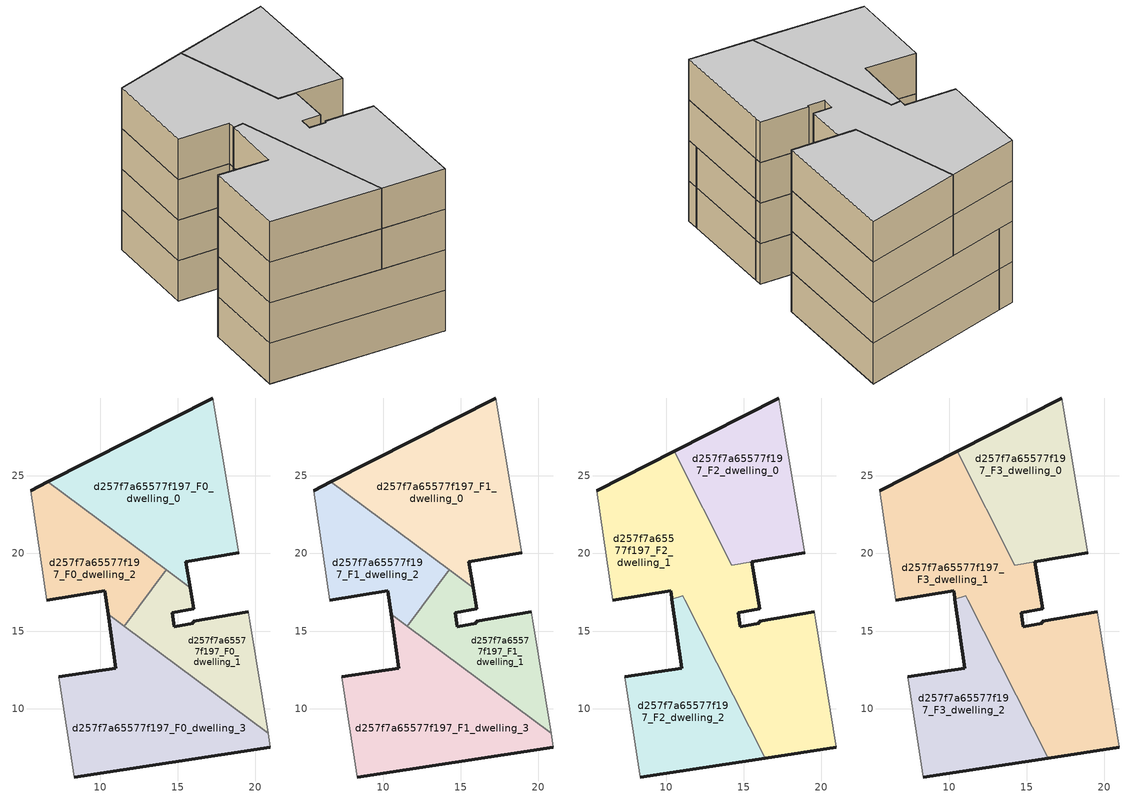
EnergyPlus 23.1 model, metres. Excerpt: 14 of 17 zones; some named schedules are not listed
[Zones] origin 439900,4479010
d257f7a65577f197_F0_dwelling_0
 floor ground (EU_floor_Construction): 18.91,20.03 17.26,30 6.62,24.6 15.79,17.79 15.53,19.46 z0
 wall outside (EU_wall_Construction): 6.62,24.6 17.26,30 / 18.91,20.03 15.53,19.46 15.79,17.79 z0:3
 wall adiabatic (EU_wall_Construction): 17.26,30 18.91,20.03 z0:3
 wall to d257f7a65577f197_F0_dwelling_2 (EU_wall_Construction): 14.25,18.94 6.62,24.6 z0:3
 wall to d257f7a65577f197_F0_dwelling_1 (EU_wall_Construction): 15.79,17.79 14.25,18.94 z0:3
d257f7a65577f197_F0_dwelling_1
 floor ground (EU_floor_Construction): 20.82,8.42 19.62,15.66 19.53,16.23 16.01,15.64 16.01,15.49 14.78,15.28 14.66,16.18 16.02,16.42 15.79,17.79 14.25,18.94 11.55,15.3 z0
 wall outside (EU_wall_Construction): 15.79,17.79 16.02,16.42 14.66,16.18 14.78,15.28 16.01,15.49 16.01,15.64 19.53,16.23 z0:3
 wall to d257f7a65577f197_F0_dwelling_2 (EU_wall_Construction): 11.55,15.3 14.25,18.94 z0:3
 wall adiabatic (EU_wall_Construction): 19.53,16.23 19.62,15.66 20.82,8.42 z0:3
 wall to d257f7a65577f197_F0_dwelling_3 (EU_wall_Construction): 20.82,8.42 11.55,15.3 z0:3
d257f7a65577f197_F0_dwelling_2
 floor ground (EU_floor_Construction): 11.55,15.3 14.25,18.94 6.62,24.6 5.52,24.04 6.58,16.97 10.29,17.6 10.51,16.07 z0
 wall outside (EU_wall_Construction): 10.51,16.07 10.29,17.6 6.58,16.97 / 5.52,24.04 6.62,24.6 z0:3
 wall adiabatic (EU_wall_Construction): 6.58,16.97 5.52,24.04 z0:3
 wall to d257f7a65577f197_F0_dwelling_3 (EU_wall_Construction): 11.55,15.3 10.51,16.07 z0:3
d257f7a65577f197_F0_dwelling_3
 floor ground (EU_floor_Construction): 20.97,7.51 20.82,8.42 10.51,16.07 11.02,12.61 7.34,12.06 8.33,5.6 z0
 wall outside (EU_wall_Construction): 20.97,7.51 8.33,5.6 / 7.34,12.06 11.02,12.61 10.51,16.07 z0:3
 wall adiabatic (EU_wall_Construction): 20.82,8.42 20.97,7.51 / 8.33,5.6 7.34,12.06 z0:3
d257f7a65577f197_F1_dwelling_0
 floor to d257f7a65577f197_F0_dwelling_0 (EU_floor_Construction): 18.91,20.03 17.26,30 6.62,24.6 15.79,17.79 15.53,19.46 z3
 wall outside (EU_wall_Construction): 6.62,24.6 17.26,30 / 18.91,20.03 15.53,19.46 15.79,17.79 z3:6
 wall adiabatic (EU_wall_Construction): 17.26,30 18.91,20.03 z3:6
 wall to d257f7a65577f197_F1_dwelling_2 (EU_wall_Construction): 14.25,18.94 6.62,24.6 z3:6
 wall to d257f7a65577f197_F1_dwelling_1 (EU_wall_Construction): 15.79,17.79 14.25,18.94 z3:6
 ceiling adiabatic (EU_roof_Construction): 17.26,30 18.91,20.03 14.23,19.24 10.51,26.57 z6
d257f7a65577f197_F1_dwelling_1
 floor to d257f7a65577f197_F0_dwelling_1 (EU_floor_Construction): 20.82,8.42 19.62,15.66 19.53,16.23 16.01,15.64 16.01,15.49 14.78,15.28 14.66,16.18 16.02,16.42 15.79,17.79 14.25,18.94 11.55,15.3 z3
 wall outside (EU_wall_Construction): 15.79,17.79 16.02,16.42 14.66,16.18 14.78,15.28 16.01,15.49 16.01,15.64 19.53,16.23 z3:6
 wall to d257f7a65577f197_F1_dwelling_2 (EU_wall_Construction): 11.55,15.3 14.25,18.94 z3:6
 wall adiabatic (EU_wall_Construction): 19.53,16.23 19.62,15.66 20.82,8.42 z3:6
 wall to d257f7a65577f197_F1_dwelling_3 (EU_wall_Construction): 20.82,8.42 11.55,15.3 z3:6
d257f7a65577f197_F1_dwelling_2
 floor to d257f7a65577f197_F0_dwelling_2 (EU_floor_Construction): 11.55,15.3 14.25,18.94 6.62,24.6 5.52,24.04 6.58,16.97 10.29,17.6 10.51,16.07 z3
 wall outside (EU_wall_Construction): 10.51,16.07 10.29,17.6 6.58,16.97 / 5.52,24.04 6.62,24.6 z3:6
 wall adiabatic (EU_wall_Construction): 6.58,16.97 5.52,24.04 z3:6
 wall to d257f7a65577f197_F1_dwelling_3 (EU_wall_Construction): 11.55,15.3 10.51,16.07 z3:6
d257f7a65577f197_F1_dwelling_3
 floor to d257f7a65577f197_F0_dwelling_3 (EU_floor_Construction): 20.97,7.51 20.82,8.42 10.51,16.07 11.02,12.61 7.34,12.06 8.33,5.6 z3
 wall outside (EU_wall_Construction): 20.97,7.51 8.33,5.6 / 7.34,12.06 11.02,12.61 10.51,16.07 z3:6
 wall adiabatic (EU_wall_Construction): 20.82,8.42 20.97,7.51 / 8.33,5.6 7.34,12.06 z3:6
d257f7a65577f197_F2_dwelling_0
 floor adiabatic (EU_floor_Construction): 18.91,20.03 17.26,30 10.51,26.57 14.23,19.24 z6
 wall outside (EU_wall_Construction): 10.51,26.57 17.26,30 z6:9
 wall adiabatic (EU_wall_Construction): 17.26,30 18.91,20.03 z6:9
 wall to d257f7a65577f197_F2_dwelling_1 (EU_wall_Construction): 18.91,20.03 14.23,19.24 10.51,26.57 z6:9
d257f7a65577f197_F2_dwelling_1
 floor to d257f7a65577f197_F1_dwelling_1 (EU_floor_Construction): 20.82,8.42 19.62,15.66 19.53,16.23 16.01,15.64 16.01,15.49 14.78,15.28 14.66,16.18 16.02,16.42 15.79,17.79 14.25,18.94 11.86,15.72 12.39,14.67 z6
 floor to d257f7a65577f197_F1_dwelling_2 (EU_floor_Construction): 11.86,15.72 14.25,18.94 6.62,24.6 5.52,24.04 6.58,16.97 10.29,17.6 10.35,17.16 10.37,17.06 11.07,17.28 11.17,17.07 11.21,17 z6
 floor to d257f7a65577f197_F1_dwelling_3 (EU_floor_Construction): 20.97,7.51 20.82,8.42 12.39,14.67 16.38,6.82 z6
 floor to d257f7a65577f197_F1_dwelling_0 (EU_floor_Construction): 18.91,20.03 14.23,19.24 10.51,26.57 6.62,24.6 15.79,17.79 15.53,19.46 z6
 wall outside (EU_wall_Construction): 5.52,24.04 10.51,26.57 / 18.91,20.03 15.53,19.46 16.02,16.42 14.66,16.18 14.78,15.28 16.01,15.49 16.01,15.64 19.53,16.23 / 20.97,7.51 16.38,6.82 / 10.37,17.06 10.35,17.16 10.29,17.6 6.58,16.97 z6:9
 wall adiabatic (EU_wall_Construction): 6.58,16.97 5.52,24.04 / 19.53,16.23 19.62,15.66 20.97,7.51 z6:9
 wall to d257f7a65577f197_F2_dwelling_2 (EU_wall_Construction): 16.38,6.82 11.21,17 11.17,17.07 11.07,17.28 10.37,17.06 z6:9
d257f7a65577f197_F2_dwelling_2
 floor to d257f7a65577f197_F1_dwelling_2 (EU_floor_Construction): 11.55,15.3 11.86,15.72 11.21,17 11.17,17.07 11.07,17.28 10.37,17.06 10.51,16.07 z6
 floor to d257f7a65577f197_F1_dwelling_3 (EU_floor_Construction): 16.38,6.82 12.39,14.67 10.51,16.07 11.02,12.61 7.34,12.06 8.33,5.6 z6
 floor to d257f7a65577f197_F1_dwelling_1 (EU_floor_Construction): 12.39,14.67 11.86,15.72 11.55,15.3 z6
 wall outside (EU_wall_Construction): 16.38,6.82 8.33,5.6 / 7.34,12.06 11.02,12.61 10.37,17.06 z6:9
 wall adiabatic (EU_wall_Construction): 8.33,5.6 7.34,12.06 z6:9
d257f7a65577f197_F3_dwelling_0
 floor to d257f7a65577f197_F2_dwelling_0 (EU_floor_Construction): 18.91,20.03 17.26,30 10.51,26.57 14.23,19.24 z9
 wall outside (EU_wall_Construction): 10.51,26.57 17.26,30 z9:12
 wall adiabatic (EU_wall_Construction): 17.26,30 18.91,20.03 z9:12
 wall to d257f7a65577f197_F3_dwelling_1 (EU_wall_Construction): 18.91,20.03 14.23,19.24 10.51,26.57 z9:12
 ceiling to d257f7a65577f197_F4_dwelling_0 (EU_floor_Construction): 17.26,30 18.91,20.03 14.23,19.24 10.51,26.57 z12
d257f7a65577f197_F3_dwelling_1
 floor to d257f7a65577f197_F2_dwelling_1 (EU_floor_Construction): 20.97,7.51 19.62,15.66 19.53,16.23 16.01,15.64 16.01,15.49 14.78,15.28 14.66,16.18 16.02,16.42 15.53,19.46 18.91,20.03 14.23,19.24 10.51,26.57 5.52,24.04 6.58,16.97 10.29,17.6 10.35,17.16 10.37,17.06 11.07,17.28 16.38,6.82 z9
 wall outside (EU_wall_Construction): 5.52,24.04 10.51,26.57 / 18.91,20.03 15.53,19.46 16.02,16.42 14.66,16.18 14.78,15.28 16.01,15.49 16.01,15.64 19.53,16.23 / 20.97,7.51 16.38,6.82 / 10.37,17.06 10.35,17.16 10.29,17.6 6.58,16.97 z9:12
 wall adiabatic (EU_wall_Construction): 6.58,16.97 5.52,24.04 / 19.53,16.23 19.62,15.66 20.97,7.51 z9:12
 wall to d257f7a65577f197_F3_dwelling_2 (EU_wall_Construction): 16.38,6.82 11.21,17 11.17,17.07 11.07,17.28 10.37,17.06 z9:12
 ceiling to d257f7a65577f197_F4_dwelling_1 (EU_floor_Construction): 18.91,20.03 15.53,19.46 16.02,16.42 14.66,16.18 14.78,15.28 16.01,15.49 16.01,15.64 19.53,16.23 19.62,15.66 20.97,7.51 16.38,6.82 11.07,17.28 10.37,17.06 10.35,17.16 10.29,17.6 6.58,16.97 5.52,24.04 10.51,26.57 14.23,19.24 z12
d257f7a65577f197_F3_dwelling_2
 floor to d257f7a65577f197_F2_dwelling_2 (EU_floor_Construction): 16.38,6.82 11.21,17 11.17,17.07 11.07,17.28 10.37,17.06 11.02,12.61 7.34,12.06 8.33,5.6 z9
 wall outside (EU_wall_Construction): 16.38,6.82 8.33,5.6 / 7.34,12.06 11.02,12.61 10.37,17.06 z9:12
 wall adiabatic (EU_wall_Construction): 8.33,5.6 7.34,12.06 z9:12
 ceiling to d257f7a65577f197_F4_dwelling_2 (EU_floor_Construction): 11.21,17 16.38,6.82 8.33,5.6 7.34,12.06 11.02,12.61 10.37,17.06 11.07,17.28 11.17,17.07 z12
shading: 20.87,7.5 19.62,15.66 z0:9
[Building]
EU S2 Campaign: North Axis=0; Terrain=City; Solar Distribution=FullExterior
[Site:Location]
Madrid: Latitude=40.5; Longitude=-3.5; Time Zone=1; Elevation=609
[SizingPeriod:WeatherFileDays]
AnnualSizingPeriod: Begin Month=1; Begin Day of Month=1; End Month=12; End Day of Month=31; Day of Week for Start Day=Monday; Use Weather File Daylight Saving Period=No; Use Weather File Rain and Snow Indicators=No
[MATERIAL]
EU_InternalMass_Material: Roughness=MediumRough; Thickness=0.1; Conductivity=1; Density=1800; Specific Heat=900; Thermal Absorptance=0.9; Solar Absorptance=0.7; Visible Absorptance=0.7
[MATERIAL:NOMASS] Roughness=MediumRough; Thermal Absorptance=0.9; Solar Absorptance=0.7; Visible Absorptance=0.7
Name | Thermal Resistance
EU_wall_NoMass; EU_roof_NoMass | 2.16768
EU_floor_NoMass | 1.14339
[CONSTRUCTION]
EU_wall_Construction: EU_wall_NoMass
EU_roof_Construction: EU_roof_NoMass
EU_floor_Construction: EU_floor_NoMass
EU_InternalMass_Construction: EU_InternalMass_Material
[ZONE] Type=1; Multiplier=1; Ceiling Height=autocalculate; Floor Area=autocalculate; Part of Total Floor Area=Yes
Name | Volume
d257f7a65577f197_F0_dwelling_0; d257f7a65577f197_F1_dwelling_0 | 226.425
d257f7a65577f197_F2_dwelling_0; d257f7a65577f197_F3_dwelling_0 | 165.312
d257f7a65577f197_F0_dwelling_1; d257f7a65577f197_F1_dwelling_1 | 117.449
d257f7a65577f197_F2_dwelling_1 | 363.462
d257f7a65577f197_F3_dwelling_1 | 363.488
d257f7a65577f197_F0_dwelling_2; d257f7a65577f197_F1_dwelling_2 | 122.307
d257f7a65577f197_F2_dwelling_2; d257f7a65577f197_F3_dwelling_2 | 158.953
d257f7a65577f197_F0_dwelling_3; d257f7a65577f197_F1_dwelling_3 | 221.546
[INTERNALMASS] Construction=EU_InternalMass_Construction
Name | Zone or ZoneList | Surface Area
d257f7a65577f197_F0_dwelling_0_EU_InternalMass | d257f7a65577f197_F0_dwelling_0 | 75.475
d257f7a65577f197_F0_dwelling_1_EU_InternalMass | d257f7a65577f197_F0_dwelling_1 | 39.1508
d257f7a65577f197_F0_dwelling_2_EU_InternalMass | d257f7a65577f197_F0_dwelling_2 | 40.7687
d257f7a65577f197_F0_dwelling_3_EU_InternalMass | d257f7a65577f197_F0_dwelling_3 | 73.8486
d257f7a65577f197_F1_dwelling_0_EU_InternalMass | d257f7a65577f197_F1_dwelling_0 | 75.475
d257f7a65577f197_F1_dwelling_1_EU_InternalMass | d257f7a65577f197_F1_dwelling_1 | 39.1508
d257f7a65577f197_F1_dwelling_2_EU_InternalMass | d257f7a65577f197_F1_dwelling_2 | 40.7687
d257f7a65577f197_F1_dwelling_3_EU_InternalMass | d257f7a65577f197_F1_dwelling_3 | 73.8486
d257f7a65577f197_F2_dwelling_0_EU_InternalMass | d257f7a65577f197_F2_dwelling_0 | 55.1023
d257f7a65577f197_F2_dwelling_1_EU_InternalMass | d257f7a65577f197_F2_dwelling_1 | 121.158
d257f7a65577f197_F2_dwelling_2_EU_InternalMass | d257f7a65577f197_F2_dwelling_2 | 52.9842
d257f7a65577f197_F3_dwelling_0_EU_InternalMass | d257f7a65577f197_F3_dwelling_0 | 55.1023
d257f7a65577f197_F3_dwelling_1_EU_InternalMass | d257f7a65577f197_F3_dwelling_1 | 121.158
d257f7a65577f197_F3_dwelling_2_EU_InternalMass | d257f7a65577f197_F3_dwelling_2 | 52.9842
[OTHEREQUIPMENT] Fuel Type=Electricity; Design Level Calculation Method=Watts/Area; Power per Zone Floor Area=1; Fraction Latent=0; Fraction Radiant=0; Fraction Lost=0; Carbon Dioxide Generation Rate=0; EndUse Subcategory=EU_Step8_InternalGains
Name | Zone or ZoneList or Space or SpaceList | Schedule
EU_Step8_InternalGain_d257f7a65577f197_F0_dwelling_0_f000 | d257f7a65577f197_F0_dwelling_0 | EU_Step8_GainSchedule_d257f7a65577f197_F0_dwelling_0_f000
EU_Step8_InternalGain_d257f7a65577f197_F0_dwelling_1_f000 | d257f7a65577f197_F0_dwelling_1 | EU_Step8_GainSchedule_d257f7a65577f197_F0_dwelling_1_f000
EU_Step8_InternalGain_d257f7a65577f197_F0_dwelling_2_f000 | d257f7a65577f197_F0_dwelling_2 | EU_Step8_GainSchedule_d257f7a65577f197_F0_dwelling_2_f000
EU_Step8_InternalGain_d257f7a65577f197_F0_dwelling_3_f000 | d257f7a65577f197_F0_dwelling_3 | EU_Step8_GainSchedule_d257f7a65577f197_F0_dwelling_3_f000
EU_Step8_InternalGain_d257f7a65577f197_F1_dwelling_0_f000 | d257f7a65577f197_F1_dwelling_0 | EU_Step8_GainSchedule_d257f7a65577f197_F1_dwelling_0_f000
EU_Step8_InternalGain_d257f7a65577f197_F1_dwelling_1_f000 | d257f7a65577f197_F1_dwelling_1 | EU_Step8_GainSchedule_d257f7a65577f197_F1_dwelling_1_f000
EU_Step8_InternalGain_d257f7a65577f197_F1_dwelling_2_f000 | d257f7a65577f197_F1_dwelling_2 | EU_Step8_GainSchedule_d257f7a65577f197_F1_dwelling_2_f000
EU_Step8_InternalGain_d257f7a65577f197_F1_dwelling_3_f000 | d257f7a65577f197_F1_dwelling_3 | EU_Step8_GainSchedule_d257f7a65577f197_F1_dwelling_3_f000
EU_Step8_InternalGain_d257f7a65577f197_F2_dwelling_0_f000 | d257f7a65577f197_F2_dwelling_0 | EU_Step8_GainSchedule_d257f7a65577f197_F2_dwelling_0_f000
EU_Step8_InternalGain_d257f7a65577f197_F2_dwelling_1_f000 | d257f7a65577f197_F2_dwelling_1 | EU_Step8_GainSchedule_d257f7a65577f197_F2_dwelling_1_f000
EU_Step8_InternalGain_d257f7a65577f197_F2_dwelling_2_f000 | d257f7a65577f197_F2_dwelling_2 | EU_Step8_GainSchedule_d257f7a65577f197_F2_dwelling_2_f000
EU_Step8_InternalGain_d257f7a65577f197_F3_dwelling_0_f000 | d257f7a65577f197_F3_dwelling_0 | EU_Step8_GainSchedule_d257f7a65577f197_F3_dwelling_0_f000
EU_Step8_InternalGain_d257f7a65577f197_F3_dwelling_1_f000 | d257f7a65577f197_F3_dwelling_1 | EU_Step8_GainSchedule_d257f7a65577f197_F3_dwelling_1_f000
EU_Step8_InternalGain_d257f7a65577f197_F3_dwelling_2_f000 | d257f7a65577f197_F3_dwelling_2 | EU_Step8_GainSchedule_d257f7a65577f197_F3_dwelling_2_f000
[ZONEVENTILATION:DESIGNFLOWRATE] Schedule=EU_AlwaysOn; Design Flow Rate Calculation Method=AirChanges/Hour; Air Changes per Hour=0.480546; Ventilation Type=Natural; Fan Pressure Rise=0; Fan Total Efficiency=1; Constant Term Coefficient=1; Temperature Term Coefficient=0; Velocity Term Coefficient=0; Velocity Squared Term Coefficient=0; Minimum Indoor Temperature=-100; Maximum Indoor Temperature=100; Delta Temperature=-100; Minimum Outdoor Temperature=-100; Maximum Outdoor Temperature=100; Maximum Wind Speed=40
Name | Zone or ZoneList or Space or SpaceList
EU_ConstantAir_d257f7a65577f197_F0_dwelling_0 | d257f7a65577f197_F0_dwelling_0
EU_ConstantAir_d257f7a65577f197_F0_dwelling_1 | d257f7a65577f197_F0_dwelling_1
EU_ConstantAir_d257f7a65577f197_F0_dwelling_2 | d257f7a65577f197_F0_dwelling_2
EU_ConstantAir_d257f7a65577f197_F0_dwelling_3 | d257f7a65577f197_F0_dwelling_3
EU_ConstantAir_d257f7a65577f197_F1_dwelling_0 | d257f7a65577f197_F1_dwelling_0
EU_ConstantAir_d257f7a65577f197_F1_dwelling_1 | d257f7a65577f197_F1_dwelling_1
EU_ConstantAir_d257f7a65577f197_F1_dwelling_2 | d257f7a65577f197_F1_dwelling_2
EU_ConstantAir_d257f7a65577f197_F1_dwelling_3 | d257f7a65577f197_F1_dwelling_3
EU_ConstantAir_d257f7a65577f197_F2_dwelling_0 | d257f7a65577f197_F2_dwelling_0
EU_ConstantAir_d257f7a65577f197_F2_dwelling_1 | d257f7a65577f197_F2_dwelling_1
EU_ConstantAir_d257f7a65577f197_F2_dwelling_2 | d257f7a65577f197_F2_dwelling_2
EU_ConstantAir_d257f7a65577f197_F3_dwelling_0 | d257f7a65577f197_F3_dwelling_0
EU_ConstantAir_d257f7a65577f197_F3_dwelling_1 | d257f7a65577f197_F3_dwelling_1
EU_ConstantAir_d257f7a65577f197_F3_dwelling_2 | d257f7a65577f197_F3_dwelling_2
[HVACTEMPLATE:THERMOSTAT] Constant Heating Setpoint=20; Constant Cooling Setpoint=50
EU_HeatOnly_d257f7a65577f197_F0_dwelling_0; EU_HeatOnly_d257f7a65577f197_F0_dwelling_1; EU_HeatOnly_d257f7a65577f197_F0_dwelling_2; EU_HeatOnly_d257f7a65577f197_F0_dwelling_3; EU_HeatOnly_d257f7a65577f197_F1_dwelling_0; EU_HeatOnly_d257f7a65577f197_F1_dwelling_1; EU_HeatOnly_d257f7a65577f197_F1_dwelling_2; EU_HeatOnly_d257f7a65577f197_F1_dwelling_3; EU_HeatOnly_d257f7a65577f197_F2_dwelling_0; EU_HeatOnly_d257f7a65577f197_F2_dwelling_1; EU_HeatOnly_d257f7a65577f197_F2_dwelling_2; EU_HeatOnly_d257f7a65577f197_F3_dwelling_0; EU_HeatOnly_d257f7a65577f197_F3_dwelling_1; EU_HeatOnly_d257f7a65577f197_F3_dwelling_2; EU_HeatOnly_d257f7a65577f197_F4_dwelling_0; EU_HeatOnly_d257f7a65577f197_F4_dwelling_1; EU_HeatOnly_d257f7a65577f197_F4_dwelling_2
[HVACTEMPLATE:ZONE:IDEALLOADSAIRSYSTEM] System Availability Schedule=EU_AlwaysOn; Maximum Heating Supply Air Temperature=50; Minimum Cooling Supply Air Temperature=13; Maximum Heating Supply Air Humidity Ratio=0.0156; Minimum Cooling Supply Air Humidity Ratio=0.0077; Heating Limit=NoLimit; Cooling Limit=NoLimit; Heating Availability Schedule=EU_AlwaysOn; Cooling Availability Schedule=EU_CoolingOff; Dehumidification Control Type=ConstantSensibleHeatRatio; Cooling Sensible Heat Ratio=0.7; Dehumidification Setpoint=60; Humidification Control Type=None; Humidification Setpoint=30; Outdoor Air Method=None; Outdoor Air Flow Rate per Person=0.00944; Outdoor Air Flow Rate per Zone Floor Area=0; Outdoor Air Flow Rate per Zone=0; Demand Controlled Ventilation Type=None; Outdoor Air Economizer Type=NoEconomizer; Heat Recovery Type=None; Sensible Heat Recovery Effectiveness=0.7; Latent Heat Recovery Effectiveness=0.65
Name | Template Thermostat
d257f7a65577f197_F0_dwelling_0 | EU_HeatOnly_d257f7a65577f197_F0_dwelling_0
d257f7a65577f197_F0_dwelling_1 | EU_HeatOnly_d257f7a65577f197_F0_dwelling_1
d257f7a65577f197_F0_dwelling_2 | EU_HeatOnly_d257f7a65577f197_F0_dwelling_2
d257f7a65577f197_F0_dwelling_3 | EU_HeatOnly_d257f7a65577f197_F0_dwelling_3
d257f7a65577f197_F1_dwelling_0 | EU_HeatOnly_d257f7a65577f197_F1_dwelling_0
d257f7a65577f197_F1_dwelling_1 | EU_HeatOnly_d257f7a65577f197_F1_dwelling_1
d257f7a65577f197_F1_dwelling_2 | EU_HeatOnly_d257f7a65577f197_F1_dwelling_2
d257f7a65577f197_F1_dwelling_3 | EU_HeatOnly_d257f7a65577f197_F1_dwelling_3
d257f7a65577f197_F2_dwelling_0 | EU_HeatOnly_d257f7a65577f197_F2_dwelling_0
d257f7a65577f197_F2_dwelling_1 | EU_HeatOnly_d257f7a65577f197_F2_dwelling_1
d257f7a65577f197_F2_dwelling_2 | EU_HeatOnly_d257f7a65577f197_F2_dwelling_2
d257f7a65577f197_F3_dwelling_0 | EU_HeatOnly_d257f7a65577f197_F3_dwelling_0
d257f7a65577f197_F3_dwelling_1 | EU_HeatOnly_d257f7a65577f197_F3_dwelling_1
d257f7a65577f197_F3_dwelling_2 | EU_HeatOnly_d257f7a65577f197_F3_dwelling_2
